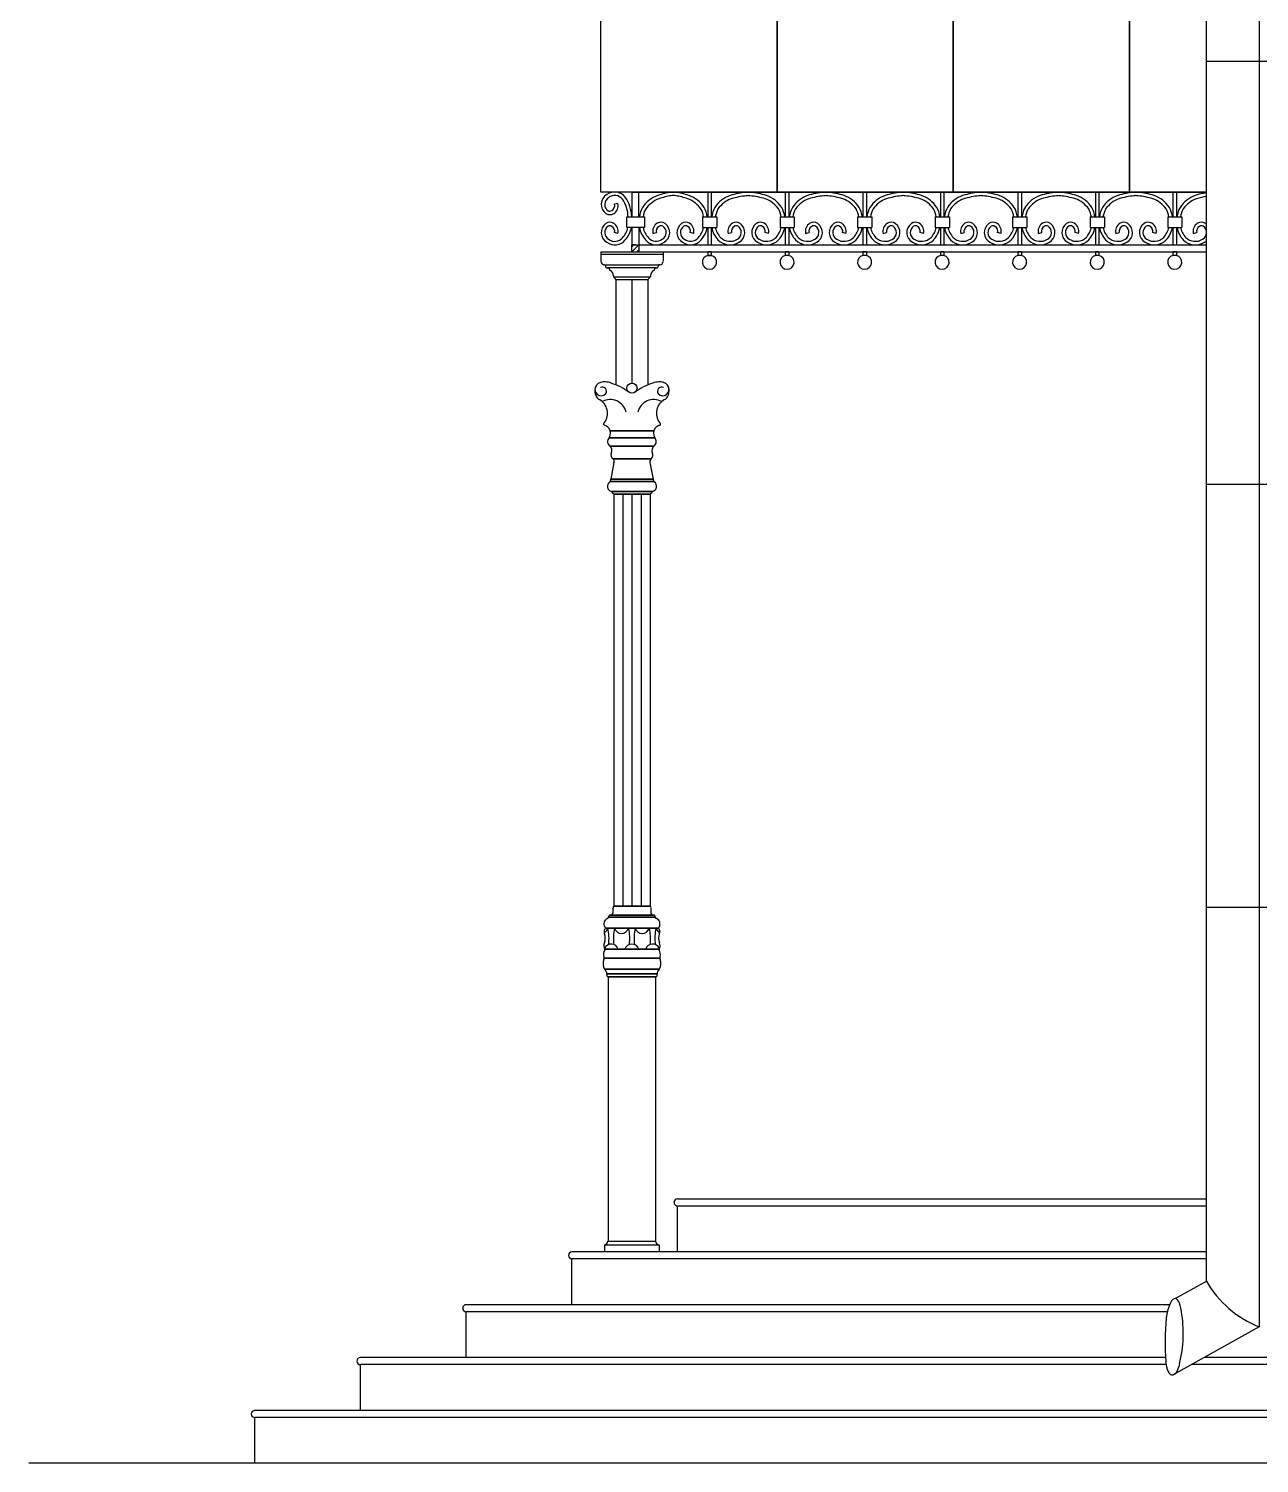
# Model space of a CAD drawing. Header units: millimetres. Extents: x 60 to 102290, y 34 to 65730.
# Drawn here: x 58509 to 62001, y 51372 to 55442 of the extents above; entities that cross this region are included whole.
import ezdxf

# ---------------------------------------------------------------- set-up
doc = ezdxf.new("R2010")
doc.units = ezdxf.units.MM

msp = doc.modelspace()

# ---------------------------------------------------------------- linework, layer by layer
at = {"ltscale": 100}
for p, q in [((60132.5, 54978.6), (60132.5, 55674.9)), ((60632.5, 54978.6), (60632.5, 55674.9)), ((60632.5, 55674.9), (60632.5, 54978.6)), ((61132.4, 54978.6), (61132.4, 55674.9)), ((61132.4, 55674.9), (61132.4, 54978.6)), ((61632.4, 54978.6), (61632.4, 55674.9)), ((61632.4, 55674.9), (61632.4, 54978.6)), ((61850.6, 55349.5), (62070.6, 55349.5)), ((60632.5, 54978.6), (60132.5, 54978.6)), ((60220.6, 54978.6), (60490.8, 54978.6)), ((60490.8, 54978.6), (60822.1, 54978.6)), ((61132.4, 54978.6), (60632.5, 54978.6)), ((60822.1, 54978.6), (61301.7, 54978.6)), ((61632.4, 54978.6), (61132.4, 54978.6)), ((61850.6, 54978.6), (61632.4, 54978.6)), ((60220.6, 54828.6), (61850.6, 54828.6)), ((60220.6, 54808.6), (60220.6, 54828.6)), ((60220.6, 54808.6), (60220.6, 54828.6)), ((60132.5, 54808.6), (60308.8, 54808.6)), ((60132.5, 54808.6), (60132.5, 54782.1)), ((60220.6, 54808.6), (61850.6, 54808.6)), ((60308.8, 54808.6), (60308.8, 54782.1)), ((60141.7, 54772.4), (60145.5, 54772.4)), ((60145.5, 54772.4), (60145.5, 54769)), ((60150.7, 54763.1), (60156, 54763.1)), ((60150.7, 54763.1), (60150.9, 54763.1)), ((60156, 54763.1), (60156, 54760.4)), ((60168.1, 54741.3), (60168.1, 54737.8)), ((60273.2, 54741.3), (60273.2, 54737.8)), ((60290.5, 54763.1), (60285.3, 54763.1)), ((60285.3, 54763.1), (60285.3, 54760.4)), ((60299.6, 54772.4), (60295.8, 54772.4)), ((60295.8, 54772.4), (60295.8, 54769)), ((60168.1, 54739.5), (60168.1, 54737.8)), ((60168.1, 54737.8), (60175.3, 54730.9)), ((60175.3, 54730.9), (60175.3, 54431.4)), ((60273.2, 54737.8), (60266, 54730.9)), ((60266, 54730.9), (60266, 54431.4)), ((60273.2, 54739.5), (60273.2, 54737.8)), ((60169.5, 54210.9), (60160.5, 54164)), ((60271.7, 54210.9), (60280.7, 54164)), ((61850.6, 54149.5), (62200.6, 54149.5)), ((60169.3, 54121.6), (60169.3, 52952.7)), ((60271.9, 54121.6), (60271.9, 52952.7)), ((61850.6, 52949.5), (62200.6, 52949.5)), ((60153.5, 52752.1), (60153.5, 52002)), ((60287.7, 52752.1), (60287.7, 52002)), ((60349.9, 52122), (61850.6, 52122)), ((60349.9, 52102), (61850.6, 52102)), ((60349.9, 51972), (60349.9, 52102)), ((60143.5, 51972), (60143.5, 51992)), ((60297.7, 51992), (60297.7, 51972)), ((61850.6, 51972), (60049.9, 51972)), ((61850.6, 51952), (60049.9, 51952)), ((60050.3, 51822), (60050.3, 51952)), ((61746.1, 51822), (59749.9, 51822)), ((61739.9, 51802), (59750.3, 51802)), ((59750.3, 51672), (59750.3, 51802)), ((61734.8, 51672), (59449.9, 51672)), ((61736.9, 51652), (59450.3, 51652)), ((59450.3, 51522), (59450.3, 51652)), ((62070.6, 51672), (61844, 51672)), ((62070.6, 51522), (59149.9, 51522)), ((62045.8, 51502), (59149.9, 51502)), ((59150.3, 51372), (59150.3, 51502)), ((84453.4, 51372), (58508.9, 51372))]:
    msp.add_line(p, q, dxfattribs=at)
at = {"ltscale": 4}
for p, q in [((60180.8, 54946.2), (60171.1, 54943.8)), ((60240.4, 54908.3), (60240.4, 54978.6)), ((61301.7, 54978.6), (61691.8, 54978.6)), ((61691.8, 54978.6), (61707.9, 54978.6)), ((61707.9, 54978.6), (61850.6, 54978.6)), ((60205.6, 54908.3), (60255.9, 54908.3)), ((60205.6, 54878.3), (60205.6, 54908.3)), ((60255.9, 54908.3), (60255.9, 54878.3)), ((60420.7, 54908.3), (60420.7, 54878.3)), ((60420.7, 54908.3), (60461.1, 54908.3)), ((60461.1, 54908.3), (60461.1, 54878.3)), ((60640.7, 54908.3), (60640.7, 54878.3)), ((60640.7, 54908.3), (60681.1, 54908.3)), ((60681.1, 54908.3), (60681.1, 54878.3)), ((60860.7, 54908.3), (60860.7, 54878.3)), ((60860.7, 54908.3), (60901.1, 54908.3)), ((60901.1, 54908.3), (60901.1, 54878.3)), ((61080.7, 54908.3), (61080.7, 54878.3)), ((61080.7, 54908.3), (61121.1, 54908.3)), ((61121.1, 54908.3), (61121.1, 54878.3)), ((61300.7, 54908.3), (61300.7, 54878.3)), ((61300.7, 54908.3), (61341.1, 54908.3)), ((61341.1, 54908.3), (61341.1, 54878.3)), ((61520.7, 54908.3), (61520.7, 54878.3)), ((61520.7, 54908.3), (61561.1, 54908.3)), ((61561.1, 54908.3), (61561.1, 54878.3)), ((61740.7, 54908.3), (61740.7, 54878.3)), ((61740.7, 54908.3), (61781.1, 54908.3)), ((61781.1, 54908.3), (61781.1, 54878.3)), ((60180.8, 54861), (60171.1, 54863.4)), ((60255.9, 54878.3), (60205.6, 54878.3)), ((60240.4, 54878.3), (60240.4, 54808.6)), ((60280.2, 54861), (60290, 54863.5)), ((60395.8, 54861), (60386.1, 54863.5)), ((60420.7, 54878.3), (60461.1, 54878.3)), ((60493.4, 54861), (60503.2, 54863.5)), ((60607.8, 54861), (60598.1, 54863.5)), ((60640.7, 54878.3), (60681.1, 54878.3)), ((60713.4, 54861), (60723.2, 54863.5)), ((60827.8, 54861), (60818.1, 54863.5)), ((60860.7, 54878.3), (60901.1, 54878.3)), ((60933.4, 54861), (60943.2, 54863.5)), ((61047.8, 54861), (61038.1, 54863.5)), ((61080.7, 54878.3), (61121.1, 54878.3)), ((61153.4, 54861), (61163.2, 54863.5)), ((61267.8, 54861), (61258.1, 54863.5)), ((61300.7, 54878.3), (61341.1, 54878.3)), ((61373.4, 54861), (61383.1, 54863.5)), ((61487.8, 54861), (61478.1, 54863.5)), ((61520.7, 54878.3), (61561.1, 54878.3)), ((61593.4, 54861), (61603.1, 54863.5)), ((61707.8, 54861), (61698.1, 54863.5)), ((61740.7, 54878.3), (61781.1, 54878.3)), ((61813.4, 54861), (61823.1, 54863.5)), ((60220.6, 54823.3), (60225.9, 54828.6)), ((60220.6, 54809.2), (60240.1, 54828.6)), ((60199.6, 54801.1), (60132.5, 54801.1)), ((60308.8, 54801.1), (60199.6, 54801.1)), ((60234.2, 54808.6), (60240.4, 54814.9)), ((60435.6, 54798.6), (60445.6, 54798.6)), ((60435.6, 54798.6), (60445.6, 54798.6)), ((60145.5, 54772.4), (60158.3, 54772.4)), ((60285.3, 54763.1), (60150.9, 54763.1)), ((60158.3, 54772.4), (60295.8, 54772.4)), ((60168.1, 54737.8), (60273.2, 54737.8)), ((60168.1, 54737.8), (60171.9, 54737.8)), ((60175.3, 54730.9), (60266, 54730.9)), ((60220.6, 54730.9), (60220.6, 54436.6)), ((60282.1, 54300.9), (60159.1, 54300.9)), ((60159.1, 54300.9), (60282.1, 54300.9)), ((60285.6, 54281.1), (60155.6, 54281.1)), ((60155.6, 54281.1), (60285.6, 54281.1)), ((60283, 54257.9), (60158.3, 54257.9)), ((60158.3, 54257.9), (60283, 54257.9)), ((60274.3, 54221.3), (60167, 54221.3)), ((60167, 54221.3), (60274.2, 54221.3)), ((60282.6, 54157), (60158.6, 54157)), ((60158.6, 54157), (60282.6, 54157)), ((60280.7, 54164), (60160.5, 54164)), ((60160.5, 54164), (60280.7, 54164)), ((60278.9, 54129.3), (60162.4, 54129.3)), ((60162.4, 54129.3), (60278.9, 54129.3)), ((60270.3, 54121.6), (60169.3, 54121.6)), ((60171, 54121.6), (60271.9, 54121.6)), ((60195, 54121.6), (60195, 52952.7)), ((60220.6, 54121.6), (60220.6, 52952.7)), ((60246.3, 54121.6), (60246.3, 52952.7)), ((60271.9, 52952.7), (60169.3, 52952.7)), ((60169.3, 52952.7), (60271.9, 52952.7)), ((60287, 52921.2), (60154.3, 52921.2)), ((60154.3, 52921.2), (60287, 52921.2)), ((60282, 52926.9), (60157.9, 52926.9)), ((60159.3, 52926.9), (60283.4, 52926.9)), ((60296.2, 52890.3), (60145.1, 52890.3)), ((60145.1, 52890.3), (60296.2, 52890.3)), ((60297.3, 52830.3), (60144, 52830.3)), ((60144, 52830.3), (60297.3, 52830.3)), ((60299.4, 52805.5), (60141.8, 52805.5)), ((60141.8, 52805.5), (60299.4, 52805.5)), ((60298.2, 52773.8), (60143.1, 52773.8)), ((60143.1, 52773.8), (60298.2, 52773.8)), ((60292, 52760.5), (60149.2, 52760.5)), ((60149.2, 52760.5), (60292, 52760.5)), ((60287.7, 52752.1), (60153.5, 52752.1)), ((60153.5, 52752.1), (60287.7, 52752.1)), ((60143.5, 51992), (60297.7, 51992)), ((60151.9, 52002), (60287.7, 52002)), ((62070.6, 51652), (61808.1, 51652))]:
    msp.add_line(p, q, dxfattribs=at)
at = {"ltscale": 4, "extrusion": (1, 0, 0)}
for p, q in [((60220.6, 54978.6), (60220.6, 54908.3)), ((60435.6, 54978.6), (60435.6, 54908.3)), ((60445.6, 54978.6), (60445.6, 54908.3)), ((60655.6, 54978.6), (60655.6, 54908.3)), ((60665.6, 54978.6), (60665.6, 54908.3)), ((60875.6, 54978.6), (60875.6, 54908.3)), ((60885.6, 54978.6), (60885.6, 54908.3)), ((61095.6, 54978.6), (61095.6, 54908.3)), ((61105.6, 54978.6), (61105.6, 54908.3)), ((61315.6, 54978.6), (61315.6, 54908.3)), ((61325.6, 54978.6), (61325.6, 54908.3)), ((61535.6, 54978.6), (61535.6, 54908.3)), ((61545.6, 54978.6), (61545.6, 54908.3)), ((61755.6, 54978.6), (61755.6, 54908.3)), ((61765.6, 54978.6), (61765.6, 54908.3)), ((60220.6, 54878.3), (60220.6, 54828.6)), ((60435.6, 54878.3), (60435.6, 54828.6)), ((60445.6, 54878.3), (60445.6, 54828.6)), ((60655.6, 54878.3), (60655.6, 54828.6)), ((60665.6, 54878.3), (60665.6, 54828.6)), ((60875.6, 54878.3), (60875.6, 54828.6)), ((60885.6, 54878.3), (60885.6, 54828.6)), ((61095.6, 54878.3), (61095.6, 54828.6)), ((61105.6, 54878.3), (61105.6, 54828.6)), ((61315.6, 54878.3), (61315.6, 54828.6)), ((61325.6, 54878.3), (61325.6, 54828.6)), ((61535.6, 54878.3), (61535.6, 54828.6)), ((61545.6, 54878.3), (61545.6, 54828.6)), ((61755.6, 54878.3), (61755.6, 54828.6)), ((61765.6, 54878.3), (61765.6, 54828.6)), ((60435.6, 54808.6), (60435.6, 54798.6)), ((60435.6, 54808.6), (60435.6, 54798.6)), ((60445.6, 54808.6), (60445.6, 54798.6)), ((60445.6, 54808.6), (60445.6, 54798.6)), ((60655.6, 54808.6), (60655.6, 54798.6)), ((60665.6, 54808.6), (60665.6, 54798.6)), ((60875.6, 54808.6), (60875.6, 54798.6)), ((60885.6, 54808.6), (60885.6, 54798.6)), ((61095.6, 54808.6), (61095.6, 54798.6)), ((61105.6, 54808.6), (61105.6, 54798.6)), ((61315.6, 54808.6), (61315.6, 54798.6)), ((61325.6, 54808.6), (61325.6, 54798.6)), ((61535.6, 54808.6), (61535.6, 54798.6)), ((61545.6, 54808.6), (61545.6, 54798.6)), ((61755.6, 54808.6), (61755.6, 54798.6)), ((61765.6, 54808.6), (61765.6, 54798.6))]:
    msp.add_line(p, q, dxfattribs=at)
at = {"ltscale": 4, "extrusion": (0, 1, 0)}
for p, q in [((60230.6, 54978.6), (60220.6, 54978.6)), ((60445.6, 54978.6), (60435.6, 54978.6)), ((60885.6, 54978.6), (60875.6, 54978.6)), ((61105.6, 54978.6), (61095.6, 54978.6)), ((61325.6, 54978.6), (61315.6, 54978.6)), ((61545.6, 54978.6), (61535.6, 54978.6)), ((61765.6, 54978.6), (61755.6, 54978.6)), ((60445.6, 54808.6), (60435.6, 54808.6)), ((60445.6, 54808.6), (60435.6, 54808.6)), ((60445.6, 54798.6), (60435.6, 54798.6)), ((60445.6, 54798.6), (60435.6, 54798.6)), ((60665.6, 54808.6), (60655.6, 54808.6)), ((60665.6, 54798.6), (60655.6, 54798.6)), ((60885.6, 54808.6), (60875.6, 54808.6)), ((60885.6, 54798.6), (60875.6, 54798.6)), ((61105.6, 54808.6), (61095.6, 54808.6)), ((61105.6, 54798.6), (61095.6, 54798.6)), ((61325.6, 54808.6), (61315.6, 54808.6)), ((61325.6, 54798.6), (61315.6, 54798.6)), ((61545.6, 54808.6), (61535.6, 54808.6)), ((61545.6, 54798.6), (61535.6, 54798.6)), ((61765.6, 54808.6), (61755.6, 54808.6)), ((61765.6, 54798.6), (61755.6, 54798.6))]:
    msp.add_line(p, q, dxfattribs=at)
at = {"ltscale": 100, "extrusion": (0, 1, 0)}
msp.add_line((60230.7, 54828.6), (60220.6, 54828.6), dxfattribs=at)
msp.add_line((60230.7, 54828.6), (60220.6, 54828.6), dxfattribs=at)
at = {"ltscale": 100}
msp.add_lwpolyline([(61762.2, 51839.4), (61850.6, 51888.6), (61850.6, 52250.5), (61850.6, 55665.1), (61850.6, 55665.1), (61850.6, 55665.1), (61850.6, 55665.1), (61850.6, 59651.9), (61352.7, 59923.4), (61352.7, 60058.6), (61237.7, 60198.6), (61237.7, 60297), (61617.7, 60297), (61617.7, 60198.6), (61502.7, 60058.6), (61502.7, 59984.6), (62000.6, 59713.1), (62000.6, 55622), (62000.6, 55622), (62000.6, 55622), (62000.6, 55622), (62000.6, 52225.9), (62000.6, 51759.2), (61754.2, 51622)], dxfattribs=at)
at = {"ltscale": 4}
msp.add_circle((60220.6, 54422.3), 14.3, dxfattribs=at)
for centre, radius, start, end in [((60165.3, 54943.6), 31.9, 119.8434, 234.0214), ((60165.2, 54943.5), 21.8, 119.5807, 235.3007), ((60171.9, 54940.6), 38, 38.4066, 126.2285), ((60171.9, 54940.6), 28, 39.1372, 128.5313), ((60155.5, 54939.9), 26.1, 300.4386, 13.9579), ((60113.6, 54904.7), 96.3, 2.1037, 33.8052), ((60113.7, 54904.7), 106.3, 1.9049, 34.047), ((60326.6, 54882.7), 92.4, 110.9033, 145.4547), ((60326.7, 54882.7), 82.5, 111.1342, 145.4534), ((60362.9, 54766), 214.5, 98.3238, 108.8197), ((60364, 54762.5), 208.2, 99.0227, 108.7804), ((60338, 54918.6), 50, 82.3183, 97.6817), ((60338, 54928.6), 50, 82.8878, 97.1122), ((60313.1, 54766), 214.5, 71.1803, 81.6762), ((60312.1, 54762.7), 207.9, 71.2145, 80.9824), ((60349.3, 54882.7), 82.5, 34.5466, 68.8658), ((60349.4, 54882.7), 92.4, 34.5453, 69.0967), ((60531.8, 54882.7), 92.4, 110.9033, 145.4547), ((60532.4, 54881.7), 83.5, 111.0214, 144.2275), ((60576.3, 54696), 283.8, 96.2929, 105.8218), ((60577, 54690.9), 278.9, 96.6035, 105.4949), ((60550.6, 54918.3), 50, 83.3965, 96.6035), ((60550.6, 54928.4), 50, 83.7071, 96.2929), ((60525, 54696), 283.8, 74.1782, 83.7071), ((60524.3, 54690.9), 278.9, 74.5051, 83.3965), ((60568.8, 54881.7), 83.5, 35.7725, 68.9786), ((60569.4, 54882.7), 92.4, 34.5453, 69.0967), ((60751.8, 54882.7), 92.4, 110.9033, 145.4547), ((60752.4, 54881.7), 83.5, 111.0214, 144.2275), ((60796.3, 54696), 283.8, 96.2929, 105.8218), ((60796.9, 54690.9), 278.9, 96.6035, 105.4949), ((60770.6, 54918.3), 50, 83.3965, 96.6035), ((60770.6, 54928.4), 50, 83.7071, 96.2929), ((60745, 54696), 283.8, 74.1782, 83.7071), ((60744.3, 54690.9), 278.9, 74.5051, 83.3965), ((60788.8, 54881.7), 83.5, 35.7725, 68.9786), ((60789.4, 54882.7), 92.4, 34.5453, 69.0967), ((60971.8, 54882.7), 92.4, 110.9033, 145.4547), ((60972.4, 54881.7), 83.5, 111.0214, 144.2275), ((61016.3, 54696), 283.8, 96.2929, 105.8218), ((61016.9, 54690.9), 278.9, 96.6035, 105.4949), ((60990.6, 54918.3), 50, 83.3965, 96.6035), ((60990.6, 54928.4), 50, 83.7071, 96.2929), ((60965, 54696), 283.8, 74.1782, 83.7071), ((60964.3, 54690.9), 278.9, 74.5051, 83.3965), ((61008.8, 54881.7), 83.5, 35.7725, 68.9786), ((61009.4, 54882.7), 92.4, 34.5453, 69.0967), ((61191.8, 54882.7), 92.4, 110.9033, 145.4547), ((61192.4, 54881.7), 83.5, 111.0214, 144.2275), ((61236.3, 54696), 283.8, 96.2929, 105.8218), ((61236.9, 54690.9), 278.9, 96.6035, 105.4949), ((61210.6, 54918.3), 50, 83.3965, 96.6035), ((61210.6, 54928.4), 50, 83.7071, 96.2929), ((61185, 54696), 283.8, 74.1782, 83.7071), ((61184.3, 54690.9), 278.9, 74.5051, 83.3965), ((61228.8, 54881.7), 83.5, 35.7725, 68.9786), ((61229.4, 54882.7), 92.4, 34.5453, 69.0967), ((61411.8, 54882.7), 92.4, 110.9033, 145.4547), ((61412.4, 54881.7), 83.5, 111.0214, 144.2275), ((61456.3, 54696), 283.8, 96.2929, 105.8218), ((61456.9, 54690.9), 278.9, 96.6035, 105.4949), ((61430.6, 54918.3), 50, 83.3965, 96.6035), ((61430.6, 54928.4), 50, 83.7071, 96.2929), ((61405, 54696), 283.8, 74.1782, 83.7071), ((61404.3, 54690.9), 278.9, 74.5051, 83.3965), ((61448.8, 54881.7), 83.5, 35.7725, 68.9786), ((61449.4, 54882.7), 92.4, 34.5453, 69.0967), ((61631.8, 54882.7), 92.4, 110.9033, 145.4547), ((61632.4, 54881.7), 83.5, 111.0214, 144.2275), ((61676.3, 54696), 283.8, 96.2929, 105.8218), ((61676.9, 54690.9), 278.9, 96.6035, 105.4949), ((61650.6, 54918.3), 50, 83.3965, 96.6035), ((61650.6, 54928.4), 50, 83.7071, 96.2929), ((61625, 54696), 283.8, 74.1782, 83.7071), ((61624.3, 54690.9), 278.9, 74.5051, 83.3965), ((61668.8, 54881.7), 83.5, 35.7725, 68.9786), ((61669.4, 54882.7), 92.4, 34.5453, 69.0967), ((61851.8, 54882.7), 92.4, 110.9033, 145.4547), ((61852.4, 54881.7), 83.5, 111.0214, 144.2275), ((61896.3, 54696), 283.8, 99.2515, 105.8218), ((61896.9, 54690.9), 278.9, 99.5607, 105.4949), ((60157.9, 54934.9), 20.5, 236.2829, 301.802), ((60157.8, 54935.2), 10.8, 241.9839, 302.5776), ((60155.5, 54939.9), 16.1, 300.4386, 13.9579), ((60332.2, 54893.3), 91.7, 152.8549, 170.5882), ((60337.7, 54893.3), 86.9, 155.41, 170.0727), ((60338.3, 54893.3), 86.9, 9.9273, 24.59), ((60343.9, 54893.3), 91.7, 9.4118, 27.1451), ((60537.4, 54893.3), 91.7, 152.8549, 170.5882), ((60537.4, 54893.3), 81.7, 152.8549, 169.4241), ((60563.9, 54893.3), 81.7, 10.5759, 27.1451), ((60563.9, 54893.3), 91.7, 9.4118, 27.1451), ((60757.4, 54893.3), 91.7, 152.8549, 170.5882), ((60757.4, 54893.3), 81.7, 152.8549, 169.4241), ((60783.9, 54893.3), 81.7, 10.5759, 27.1451), ((60783.9, 54893.3), 91.7, 9.4118, 27.1451), ((60977.4, 54893.3), 91.7, 152.8549, 170.5882), ((60977.4, 54893.3), 81.7, 152.8549, 169.4241), ((61003.9, 54893.3), 81.7, 10.5759, 27.1451), ((61003.9, 54893.3), 91.7, 9.4118, 27.1451), ((61197.4, 54893.3), 91.7, 152.8549, 170.5882), ((61197.4, 54893.3), 81.7, 152.8549, 169.4241), ((61223.9, 54893.3), 81.7, 10.5759, 27.1451), ((61223.9, 54893.3), 91.7, 9.4118, 27.1451), ((61417.4, 54893.3), 91.7, 152.8549, 170.5882), ((61417.4, 54893.3), 81.7, 152.8549, 169.4241), ((61443.9, 54893.3), 81.7, 10.5759, 27.1451), ((61443.9, 54893.3), 91.7, 9.4118, 27.1451), ((61637.4, 54893.3), 91.7, 152.8549, 170.5882), ((61637.4, 54893.3), 81.7, 152.8549, 169.4241), ((61663.9, 54893.3), 81.7, 10.5759, 27.1451), ((61663.9, 54893.3), 91.7, 9.4118, 27.1451), ((61857.3, 54893.3), 91.7, 152.8549, 170.5882), ((61857.3, 54893.3), 81.7, 152.8549, 169.4241), ((60165.3, 54863.6), 31.9, 125.9786, 240.1566), ((60165.2, 54863.7), 21.8, 124.6993, 240.4193), ((60157.9, 54872.3), 20.5, 58.198, 123.7171), ((60157.8, 54872), 10.8, 57.4224, 118.0161), ((60155.5, 54867.3), 16.1, 346.0421, 59.5614), ((60155.5, 54867.3), 26.1, 346.0421, 59.5614), ((60152.1, 54889.2), 57.9, 315.9194, 348.6471), ((60149.1, 54891.5), 71.5, 317.2916, 348.9462), ((60332.2, 54893.3), 91.7, 189.4118, 189.6925), ((60311.9, 54891.5), 71.5, 191.0538, 222.7084), ((60337.7, 54893.3), 86.9, 189.9601, 190.2571), ((60309, 54889.2), 57.9, 191.3529, 224.0806), ((60305.5, 54867.3), 26.1, 120.4386, 193.9579), ((60305.5, 54867.3), 16.1, 120.4386, 193.9579), ((60303.1, 54872.4), 20.5, 56.2829, 121.802), ((60303.2, 54872.1), 10.8, 61.9839, 122.5776), ((60295.9, 54863.7), 21.8, 299.5807, 55.3007), ((60295.8, 54863.6), 31.9, 299.8434, 54.0214), ((60380.2, 54863.6), 31.9, 125.9786, 240.1566), ((60380.1, 54863.7), 21.8, 124.6993, 240.4193), ((60372.9, 54872.4), 20.5, 58.198, 123.7171), ((60372.8, 54872.1), 10.8, 57.4224, 118.0161), ((60370.5, 54867.3), 16.1, 346.0421, 59.5614), ((60370.5, 54867.3), 26.1, 346.0421, 59.5614), ((60367, 54889.2), 57.9, 315.9194, 348.6471), ((60364.1, 54891.5), 71.5, 317.2916, 348.9462), ((60338.3, 54893.3), 86.9, 349.7429, 350.0399), ((60343.9, 54893.3), 91.7, 350.3075, 350.5882), ((60537.4, 54893.3), 91.7, 189.4118, 189.6925), ((60517.1, 54891.5), 71.5, 191.0538, 222.7084), ((60517.2, 54891.6), 61.6, 192.4715, 222.7027), ((60518.7, 54867.3), 26.1, 120.4386, 193.9579), ((60518.7, 54867.3), 16.1, 120.4386, 193.9579), ((60516.3, 54872.4), 20.5, 56.2829, 121.802), ((60516.4, 54872.1), 10.8, 61.9839, 122.5776), ((60509.1, 54863.7), 21.8, 299.5807, 55.3007), ((60509, 54863.6), 31.9, 299.8434, 54.0214), ((60592.2, 54863.6), 31.9, 125.9786, 240.1566), ((60592.2, 54863.7), 21.8, 124.6993, 240.4193), ((60584.9, 54872.4), 20.5, 58.198, 123.7171), ((60584.8, 54872.1), 10.8, 57.4224, 118.0161), ((60582.5, 54867.3), 16.1, 346.0421, 59.5614), ((60582.5, 54867.3), 26.1, 346.0421, 59.5614), ((60584.1, 54891.6), 61.6, 317.2973, 347.5285), ((60584.1, 54891.5), 71.5, 317.2916, 348.9462), ((60563.9, 54893.3), 91.7, 350.3075, 350.5882), ((60757.4, 54893.3), 91.7, 189.4118, 189.6925), ((60737.1, 54891.5), 71.5, 191.0538, 222.7084), ((60737.2, 54891.6), 61.6, 192.4715, 222.7027), ((60738.7, 54867.3), 26.1, 120.4386, 193.9579), ((60738.7, 54867.3), 16.1, 120.4386, 193.9579), ((60736.3, 54872.4), 20.5, 56.2829, 121.802), ((60736.4, 54872.1), 10.8, 61.9839, 122.5776), ((60729.1, 54863.7), 21.8, 299.5807, 55.3007), ((60729, 54863.6), 31.9, 299.8434, 54.0214), ((60812.2, 54863.6), 31.9, 125.9786, 240.1566), ((60812.2, 54863.7), 21.8, 124.6993, 240.4193), ((60804.9, 54872.4), 20.5, 58.198, 123.7171), ((60804.8, 54872.1), 10.8, 57.4224, 118.0161), ((60802.5, 54867.3), 16.1, 346.0421, 59.5614), ((60802.5, 54867.3), 26.1, 346.0421, 59.5614), ((60804.1, 54891.6), 61.6, 317.2973, 347.5285), ((60804.1, 54891.5), 71.5, 317.2916, 348.9462), ((60783.9, 54893.3), 91.7, 350.3075, 350.5882), ((60977.4, 54893.3), 91.7, 189.4118, 189.6925), ((60957.1, 54891.5), 71.5, 191.0538, 222.7084), ((60957.2, 54891.6), 61.6, 192.4715, 222.7027), ((60958.7, 54867.3), 26.1, 120.4386, 193.9579), ((60958.7, 54867.3), 16.1, 120.4386, 193.9579), ((60956.3, 54872.4), 20.5, 56.2829, 121.802), ((60956.4, 54872.1), 10.8, 61.9839, 122.5776), ((60949.1, 54863.7), 21.8, 299.5807, 55.3007), ((60949, 54863.6), 31.9, 299.8434, 54.0214), ((61032.2, 54863.6), 31.9, 125.9786, 240.1566), ((61032.2, 54863.7), 21.8, 124.6993, 240.4193), ((61024.9, 54872.4), 20.5, 58.198, 123.7171), ((61024.8, 54872.1), 10.8, 57.4224, 118.0161), ((61022.5, 54867.3), 16.1, 346.0421, 59.5614), ((61022.5, 54867.3), 26.1, 346.0421, 59.5614), ((61024.1, 54891.6), 61.6, 317.2973, 347.5285), ((61024.1, 54891.5), 71.5, 317.2916, 348.9462), ((61003.9, 54893.3), 91.7, 350.3075, 350.5882), ((61197.4, 54893.3), 91.7, 189.4118, 189.6925), ((61177.1, 54891.5), 71.5, 191.0538, 222.7084), ((61177.2, 54891.6), 61.6, 192.4715, 222.7027), ((61178.7, 54867.3), 26.1, 120.4386, 193.9579), ((61178.7, 54867.3), 16.1, 120.4386, 193.9579), ((61176.3, 54872.4), 20.5, 56.2829, 121.802), ((61176.4, 54872.1), 10.8, 61.9839, 122.5776), ((61169.1, 54863.7), 21.8, 299.5807, 55.3007), ((61169, 54863.6), 31.9, 299.8434, 54.0214), ((61252.2, 54863.6), 31.9, 125.9786, 240.1566), ((61252.2, 54863.7), 21.8, 124.6993, 240.4193), ((61244.9, 54872.4), 20.5, 58.198, 123.7171), ((61244.8, 54872.1), 10.8, 57.4224, 118.0161), ((61242.5, 54867.3), 16.1, 346.0421, 59.5614), ((61242.5, 54867.3), 26.1, 346.0421, 59.5614), ((61244.1, 54891.6), 61.6, 317.2973, 347.5285), ((61244.1, 54891.5), 71.5, 317.2916, 348.9462), ((61223.9, 54893.3), 91.7, 350.3075, 350.5882), ((61417.4, 54893.3), 91.7, 189.4118, 189.6925), ((61397.1, 54891.5), 71.5, 191.0538, 222.7084), ((61397.2, 54891.6), 61.6, 192.4715, 222.7027), ((61398.7, 54867.3), 26.1, 120.4386, 193.9579), ((61398.7, 54867.3), 16.1, 120.4386, 193.9579), ((61396.3, 54872.4), 20.5, 56.2829, 121.802), ((61396.4, 54872.1), 10.8, 61.9839, 122.5776), ((61389.1, 54863.7), 21.8, 299.5807, 55.3007), ((61389, 54863.6), 31.9, 299.8434, 54.0214), ((61472.2, 54863.6), 31.9, 125.9786, 240.1566), ((61472.2, 54863.7), 21.8, 124.6993, 240.4193), ((61464.9, 54872.4), 20.5, 58.198, 123.7171), ((61464.8, 54872.1), 10.8, 57.4224, 118.0161), ((61462.5, 54867.3), 16.1, 346.0421, 59.5614), ((61462.5, 54867.3), 26.1, 346.0421, 59.5614), ((61464.1, 54891.6), 61.6, 317.2973, 347.5285), ((61464.1, 54891.5), 71.5, 317.2916, 348.9462), ((61443.9, 54893.3), 91.7, 350.3075, 350.5882), ((61637.4, 54893.3), 91.7, 189.4118, 189.6925), ((61617.1, 54891.5), 71.5, 191.0538, 222.7084), ((61617.2, 54891.6), 61.6, 192.4715, 222.7027), ((61618.7, 54867.3), 26.1, 120.4386, 193.9579), ((61618.7, 54867.3), 16.1, 120.4386, 193.9579), ((61616.3, 54872.4), 20.5, 56.2829, 121.802), ((61616.4, 54872.1), 10.8, 61.9839, 122.5776), ((61609.1, 54863.7), 21.8, 299.5807, 55.3007), ((61609, 54863.6), 31.9, 299.8434, 54.0214), ((61692.2, 54863.6), 31.9, 125.9786, 240.1566), ((61692.2, 54863.7), 21.8, 124.6993, 240.4193), ((61684.9, 54872.4), 20.5, 58.198, 123.7171), ((61684.8, 54872.1), 10.8, 57.4224, 118.0161), ((61682.5, 54867.3), 16.1, 346.0421, 59.5614), ((61682.5, 54867.3), 26.1, 346.0421, 59.5614), ((61684.1, 54891.6), 61.6, 317.2973, 347.5285), ((61684.1, 54891.5), 71.5, 317.2916, 348.9462), ((61663.9, 54893.3), 91.7, 350.3075, 350.5882), ((61857.3, 54893.3), 91.7, 189.4118, 189.6925), ((61837.1, 54891.5), 71.5, 191.0538, 222.7084), ((61837.2, 54891.6), 61.6, 192.4715, 222.7027), ((61838.7, 54867.3), 26.1, 120.4386, 193.9579), ((61838.7, 54867.3), 16.1, 120.4386, 193.9579), ((61836.3, 54872.4), 20.5, 56.2829, 121.802), ((61836.4, 54872.1), 10.8, 61.9839, 122.5776), ((61829.1, 54863.7), 21.8, 299.5807, 55.3007), ((61829, 54863.6), 31.9, 47.3022, 54.0214), ((60171.9, 54866.6), 38, 233.7715, 321.5934), ((60171.9, 54866.6), 28, 231.4687, 320.8628), ((60289.2, 54866.7), 38, 218.4066, 306.2285), ((60289.2, 54866.7), 28, 219.1372, 308.5313), ((60386.8, 54866.7), 38, 233.7715, 321.5934), ((60386.8, 54866.7), 28, 231.4687, 320.8628), ((60499.2, 54877.6), 48.9, 224.9907, 301.6632), ((60499.1, 54877.5), 38.8, 225.5121, 302.3706), ((60602.1, 54877.6), 48.9, 238.3368, 315.0093), ((60602.2, 54877.5), 38.8, 237.6294, 314.4879), ((60719.2, 54877.6), 48.9, 224.9907, 301.6632), ((60719.1, 54877.5), 38.8, 225.5121, 302.3706), ((60822.1, 54877.6), 48.9, 238.3368, 315.0093), ((60822.2, 54877.5), 38.8, 237.6294, 314.4879), ((60939.2, 54877.6), 48.9, 224.9907, 301.6632), ((60939.1, 54877.5), 38.8, 225.5121, 302.3706), ((61042.1, 54877.6), 48.9, 238.3368, 315.0093), ((61042.2, 54877.5), 38.8, 237.6294, 314.4879), ((61159.2, 54877.6), 48.9, 224.9907, 301.6632), ((61159.1, 54877.5), 38.8, 225.5121, 302.3706), ((61262.1, 54877.6), 48.9, 238.3368, 315.0093), ((61262.2, 54877.5), 38.8, 237.6294, 314.4879), ((61379.2, 54877.6), 48.9, 224.9907, 301.6632), ((61379.1, 54877.5), 38.8, 225.5121, 302.3706), ((61482.1, 54877.6), 48.9, 238.3368, 315.0093), ((61482.2, 54877.5), 38.8, 237.6294, 314.4879), ((61599.2, 54877.6), 48.9, 224.9907, 301.6632), ((61599.1, 54877.5), 38.8, 225.5121, 302.3706), ((61702.1, 54877.6), 48.9, 238.3368, 315.0093), ((61702.2, 54877.5), 38.8, 237.6294, 314.4879), ((61819.2, 54877.6), 48.9, 224.9907, 301.6632), ((61819.1, 54877.5), 38.8, 225.5121, 302.3706), ((61829, 54863.6), 31.9, 299.8434, 312.6978), ((60440.6, 54779.3), 20, 104.5036, 75.4964), ((60440.6, 54779.3), 20, 104.5036, 75.4964), ((60660.6, 54779.3), 20, 104.5036, 75.4964), ((60880.6, 54779.3), 20, 104.5036, 75.4964), ((61100.6, 54779.3), 20, 104.5036, 75.4964), ((61320.6, 54779.3), 20, 104.5036, 75.4964), ((61540.6, 54779.3), 20, 104.5036, 75.4964), ((61760.6, 54779.3), 20, 104.5036, 75.4964), ((60133.4, 54418.8), 18.1, 140.0762, 317.5992), ((60136.7, 54413), 11.9, 327.593, 116.1967), ((60136.7, 54413), 11.9, 327.593, 116.1967), ((60109, 54268.9), 175.4, 53.9233, 72.5246), ((60333.6, 54266.7), 178, 107.4797, 126.009), ((60304.6, 54413), 11.9, 63.8033, 212.407), ((60307.9, 54418.8), 18.1, 222.4008, 39.9238), ((60307.9, 54418.8), 18.1, 222.4008, 35.6241), ((60301, 54413.4), 26.8, 36.3253, 100.6578), ((60158.9, 54343.9), 46, 13.16, 119.5171), ((60282.3, 54343.9), 46, 60.4829, 166.84), ((60132.2, 52896.2), 20.8, 297.4658, 343.5234), ((60014.3, 52860.1), 141.2, 353.4364, 12.3499), ((60309, 52860.1), 141.2, 167.6501, 186.5636), ((60191.1, 52896.2), 20.8, 196.4766, 343.5234), ((60073.2, 52860.1), 141.2, 353.4364, 12.3499), ((60367.9, 52860.1), 141.2, 167.6501, 186.5636), ((60250, 52896.2), 20.8, 196.4766, 343.5234), ((60132.1, 52860.1), 141.2, 353.4364, 12.3499), ((60426.8, 52860.1), 141.2, 167.6501, 186.5636), ((60308.9, 52896.2), 20.8, 196.4766, 242.7911), ((60161.7, 52824.4), 20.8, 16.4766, 155.48), ((60220.6, 52824.4), 20.8, 16.4766, 163.5234), ((60279.5, 52824.4), 20.8, 24.3447, 163.5234)]:
    msp.add_arc(centre, radius, start, end, dxfattribs=at)
at = {"ltscale": 100}
for centre, radius, start, end in [((60141.9, 54781.9), 9.45, 178.5132, 268.5442), ((60141.9, 54781.9), 9.45, 255.2819, 268.5442), ((60151.4, 54769), 5.97, 180, 263.0736), ((60162.1, 54761.8), 6.28, 192.1222, 237.7297), ((60162.1, 54761.7), 6.28, 235.1623, 237.7345), ((60150.2, 54740.7), 17.9, 1.7066, 61.3156), ((60150.2, 54740.7), 17.9, 1.7066, 61.3156), ((60291.1, 54740.7), 17.9, 118.6844, 178.2934), ((60279.1, 54761.7), 6.28, 302.2655, 347.8731), ((60289.8, 54769), 5.97, 276.9264, 0), ((60299.3, 54781.9), 9.45, 271.4558, 0.0584), ((60149.1, 54414.2), 33.7, 151.4588, 209.6547), ((60149.1, 54414.2), 33.7, 175.7909, 209.6547), ((60149.1, 54414.2), 33.7, 175.7909, 209.6547), ((60140.3, 54413.4), 26.8, 79.3422, 140.7774), ((60145.2, 54399.7), 40.1, 65.7343, 90), ((60296, 54399.7), 40.1, 90.0001, 113.3857), ((60301, 54413.4), 26.8, 39.2226, 100.6578), ((60292.2, 54414.2), 33.7, 330.3453, 28.5412), ((60139.4, 54410.2), 23.4, 212.8273, 240.8381), ((60139.4, 54410.2), 23.4, 212.8273, 240.8381), ((60106.7, 54350.7), 44.5, 324.1741, 61.3417), ((60334.6, 54350.7), 44.5, 119.0023, 215.8259), ((60301.8, 54410.2), 23.4, 298.5085, 327.1727), ((60142.7, 54320.1), 3.13, 129.9692, 230.4737), ((60128.9, 54335.6), 17.7, 312.0286, 321.6651), ((60130.7, 54284.9), 34.3, 44.6382, 73.0643), ((60136.4, 54294.7), 23.6, 324.6455, 37.2702), ((60304.9, 54294.7), 23.6, 142.7298, 215.3545), ((60310.5, 54284.9), 34.3, 110.6333, 135.3618), ((60298.5, 54320.1), 3.13, 268.0426, 50.0308), ((60312.4, 54335.6), 17.7, 218.3349, 227.9714), ((60167, 54270.6), 15.5, 137.693, 235.4857), ((60147.1, 54245.4), 16.8, 337.0299, 48.3001), ((60294.1, 54245.4), 16.8, 124.8043, 208.4711), ((60274.2, 54270.6), 15.5, 311.9899, 42.307), ((60174, 54232.4), 13.1, 150.7624, 236.5247), ((60160.9, 54214.4), 9.25, 338.3126, 50.7071), ((60280.3, 54214.4), 9.25, 122.4686, 201.6872), ((60267.2, 54232.4), 13.1, 308.2862, 22.2036), ((60165.1, 54143.5), 14.5, 118.294, 259.2724), ((60163.2, 54159.8), 5.05, 122.1373, 202.8872), ((60157.4, 54157.3), 1.31, 310.5733, 21.9401), ((60276.2, 54143.5), 14.5, 280.7276, 59.6868), ((60278, 54159.8), 5.05, 337.5025, 57.8627), ((60283.9, 54157.3), 1.31, 156.5554, 251.9661), ((60173.7, 54132.5), 11.7, 195.9279, 248.2331), ((60267.6, 54132.5), 11.7, 291.7669, 344.0721), ((60171.6, 52948.4), 4.92, 117.1794, 192.6227), ((60269.7, 52948.4), 4.92, 0, 62.8207), ((60157.6, 52902.3), 16.5, 115.9603, 210.4073), ((60148.3, 52923.1), 6.22, 288.5905, 355.7545), ((60158.5, 52923), 3.95, 81.9145, 185.3529), ((60159.3, 52934.6), 7.74, 268.0225, 360), ((60090.7, 52939.4), 76.5, 356.4121, 5.9062), ((60350.5, 52939.4), 76.5, 173.2835, 184.3948), ((60282, 52934.6), 7.74, 187.9827, 276.1081), ((60282.8, 52923), 3.95, 354.6471, 90), ((60292.9, 52923.1), 6.22, 184.2455, 240.697), ((60283.7, 52902.3), 16.5, 329.5927, 68.0668), ((60156.4, 52880.5), 14.8, 154.5367, 206.3006), ((60108.8, 52862.3), 36.2, 338.545, 18.6788), ((60140.9, 52890.5), 4.22, 300.7059, 54.8824), ((60300.4, 52890.5), 4.22, 125.1176, 239.2941), ((60332.5, 52862.3), 36.2, 161.3212, 201.455), ((60284.9, 52880.5), 14.8, 333.6994, 25.4633), ((60159.9, 52840.8), 19.2, 154.5086, 202.2742), ((60140.3, 52830.3), 3.64, 323.6832, 61.3676), ((60300.9, 52830.3), 3.64, 118.6324, 216.3168), ((60281.4, 52840.8), 19.2, 337.7258, 25.4914), ((60167.2, 52789.6), 28.8, 155.1719, 213.2865), ((60164.8, 52815.9), 24.8, 150.3148, 195.496), ((60133.2, 52805.4), 8.68, 334.9067, 26.7263), ((60276.4, 52815.9), 24.8, 344.504, 29.6852), ((60274.1, 52789.6), 28.8, 326.7135, 24.8281), ((60308.1, 52805.4), 8.68, 153.2737, 205.0933), ((60131.8, 52760.5), 17.4, 358.1838, 49.7373), ((60154.7, 52757.8), 5.83, 158.7868, 258.6619), ((60286.6, 52757.8), 5.83, 281.3381, 21.2132), ((60309.4, 52760.5), 17.4, 130.2627, 181.8162), ((60349.9, 52112), 10, 90, 270), ((60141.4, 52002.4), 10.6, 281.8269, 357.9903), ((60298.3, 52002.4), 10.6, 182.0097, 258.1731), ((60050.3, 51962), 10, 90, 270), ((60050.7, 51962), 10, 90, 270), ((62108.6, 52035.9), 297, 209.7272, 248.6919), ((59750.3, 51812), 10, 90, 270), ((62357.3, 51717.3), 624.2, 173.814, 185.2682), ((61415.1, 51741.3), 369.7, 346.3312, 9.5673), ((59450.3, 51662), 10, 90, 270), ((59150.3, 51512), 10, 90, 270)]:
    msp.add_arc(centre, radius, start, end, dxfattribs=at)
msp.add_ellipse((61757.9, 51764.5), major_axis=(4.3, 74.9), ratio=0.306968, start_param=-1.017227, end_param=1.316959, dxfattribs=at)
at = {"ltscale": 100, "extrusion": (0, 0, -1)}
msp.add_ellipse((61757.7, 51696.9), major_axis=(4.3, 74.9), ratio=0.306968, start_param=2.163889, end_param=4.180241, dxfattribs=at)

doc.saveas('drawing.dxf')
